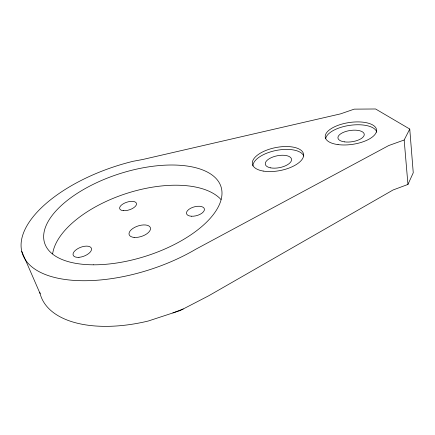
<?xml version="1.0" encoding="UTF-8"?>
<svg xmlns="http://www.w3.org/2000/svg" width="435" height="435" viewBox="0 0 435 435"><rect width="100%" height="100%" fill="white"/><g stroke="black" fill="none" stroke-linecap="round" stroke-linejoin="round"><path stroke-width="0.65" d="M39.824 292.385A111.79 58.73 -18.4 0 0 148.259 321.019L180.15 310.563L208.746 295.762L393.093 189.97L407.948 184.435L413.25 172.76L409.754 129.048L375.595 108.984L354.248 109.141L340.502 113.878L142.653 159.514L133.175 161.276A116.096 54.446 -17.8 0 0 25.948 260.614A116.096 54.446 -17.8 0 0 195.761 249.244L388.727 145.546L404.164 140.005L409.754 129.048M172.874 312.944L183.227 308.97M21.75 251.43L40.123 293.652M404.164 140.005L407.948 184.435M52.646 253.822A90.844 45.05 -18.1 0 1 126.476 193.472A90.844 45.05 -18.1 0 1 221.007 199.529M325.69 138.673A25.85 11.098 -8.3 0 1 350.73 125.226A25.85 11.098 -8.3 0 1 376.759 132.175M252.92 165.947A25.997 11.772 -11.1 0 1 276.312 150.418A25.997 11.772 -11.1 0 1 303.766 156.029M93.433 264.812A92.584 43.255 -17.7 0 0 221.79 190.155A92.584 43.255 -17.7 0 0 83.254 189.676A92.584 43.255 -17.7 0 0 93.433 264.812M191.291 216.222A9.238 4.546 -15.1 0 0 204.439 209.235A9.238 4.546 -15.1 0 0 190.622 208.278A9.238 4.546 -15.1 0 0 191.291 216.222M78.952 257.324A9.755 4.736 -20.8 0 0 91.453 248.401A9.755 4.736 -20.8 0 0 76.478 249.489A9.755 4.736 -20.8 0 0 78.952 257.324M123.491 210.681A8.798 4.024 -17.8 0 0 136.525 204.135A8.798 4.024 -17.8 0 0 124.187 203.275A8.798 4.024 -17.8 0 0 123.491 210.681M134.127 237.412A11.174 5.503 -18 0 0 150.526 228.777A11.174 5.503 -18 0 0 134.66 227.385A11.174 5.503 -18 0 0 134.127 237.412M338.033 144.605A25.91 11.033 -8.3 0 0 376.585 130.38A25.91 11.033 -8.3 0 0 338.071 125.323A25.91 11.033 -8.3 0 0 338.033 144.605M263.164 171.058A26.062 11.701 -11.1 0 0 303.543 156.165A26.062 11.701 -11.1 0 0 267.231 149.939A26.062 11.701 -11.1 0 0 263.164 171.058M344.33 141.848A13.278 5.699 -8.3 0 0 364.264 134.654A13.278 5.699 -8.3 0 0 344.694 131.848A13.278 5.699 -8.3 0 0 344.33 141.848M270.657 167.861A13.354 6.046 -11.1 0 0 291.499 160.336A13.354 6.046 -11.1 0 0 273.082 156.921A13.354 6.046 -11.1 0 0 270.657 167.861"/></g></svg>
